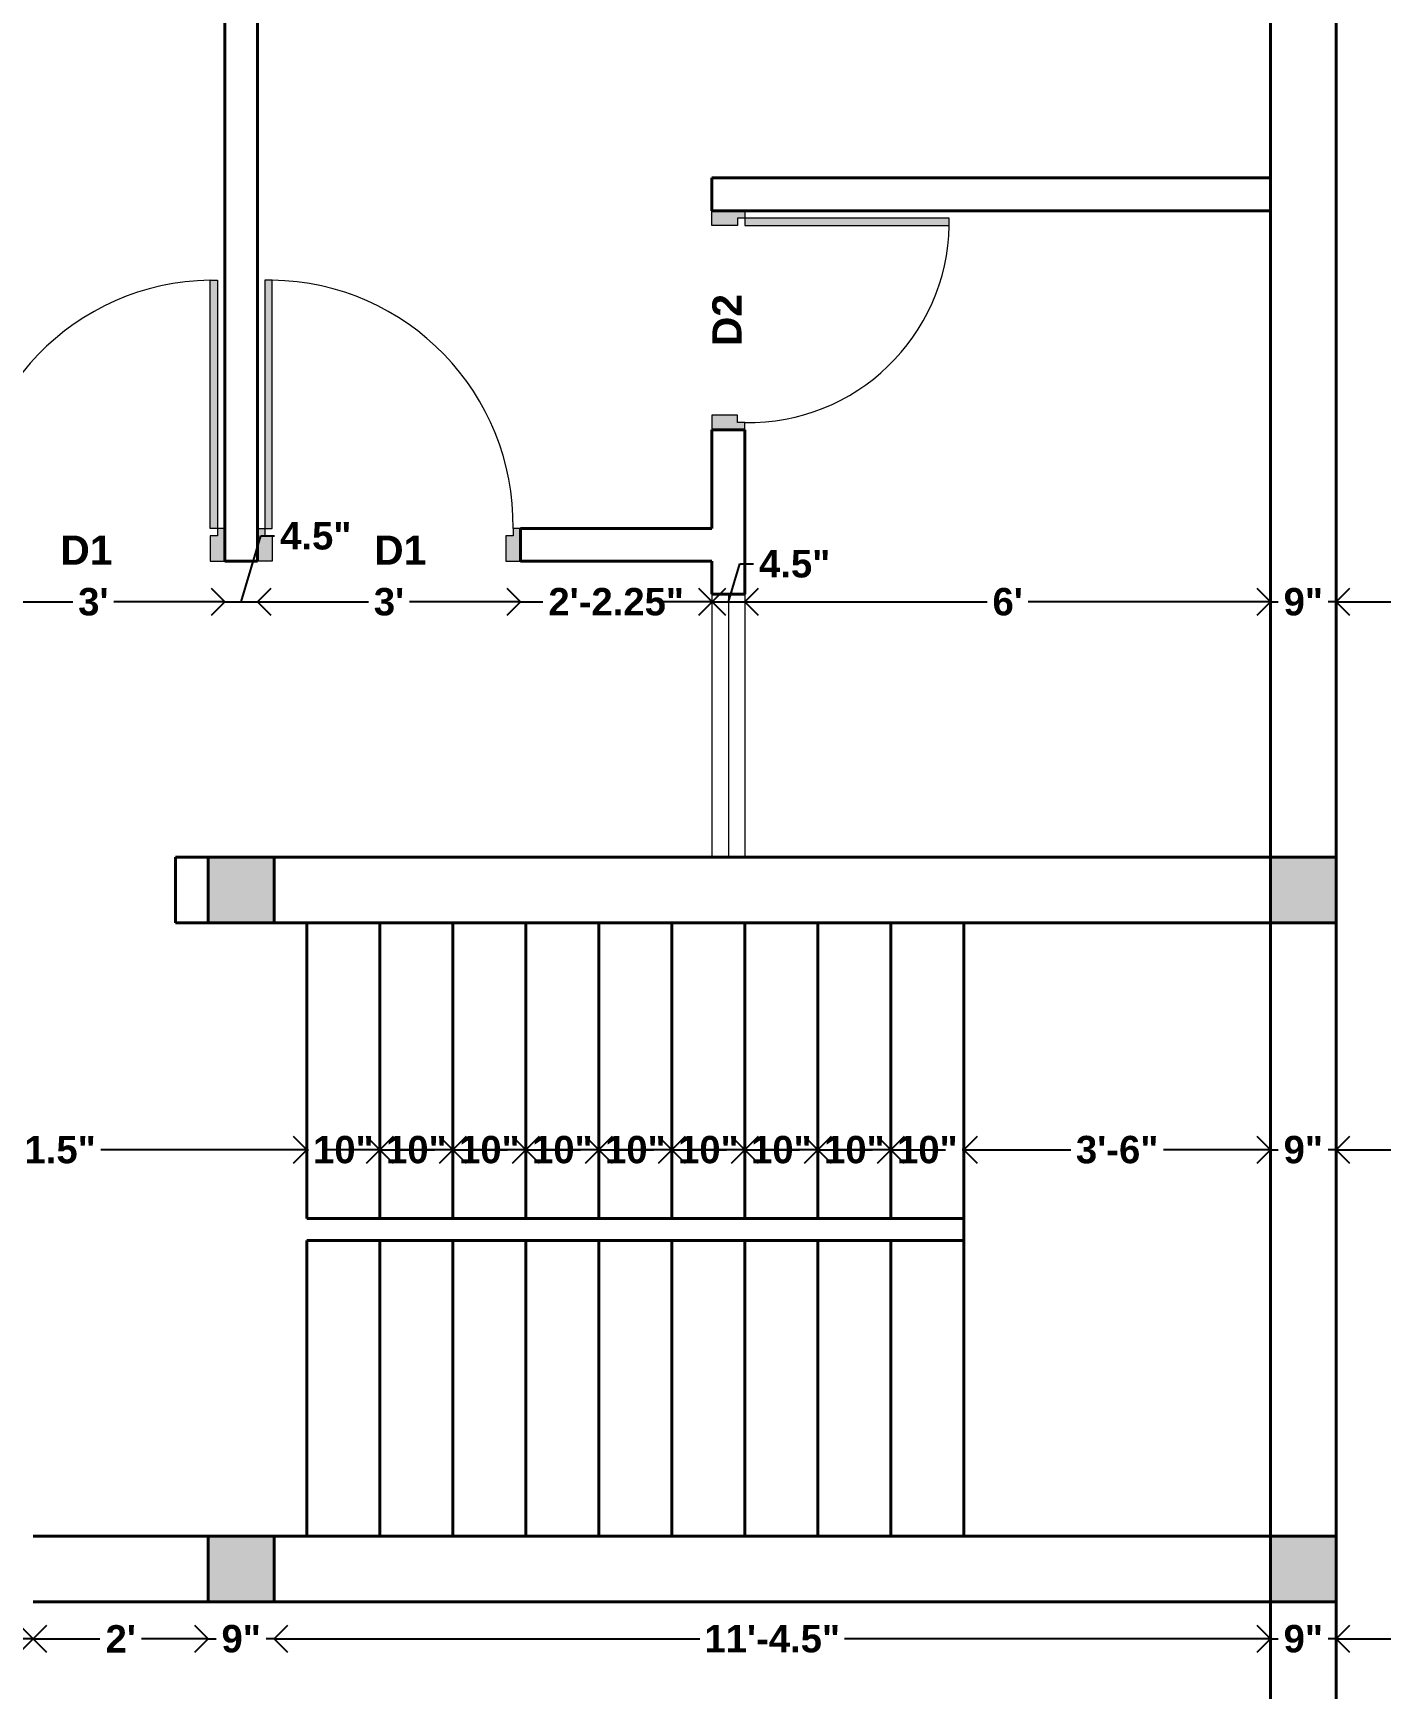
# Model space of a CAD drawing. Header units: inches. Extents: x 1457 to 6508, y 1058 to 4458.
# Drawn here: x 2054.4 to 2240.4, y 2809.4 to 3036.1 of the extents above; entities that cross this region are included whole.
import ezdxf

# ---------------------------------------------------------------- set-up
doc = ezdxf.new("R2010")
doc.units = ezdxf.units.IN
for name, color, linetype, lineweight in [('1.COLUMN', 1, 'Continuous', 40), ('DOOR', 3, 'Continuous', 18), ('WALL', 2, 'Continuous', 40), ('WALL DIMENSION', 6, 'Continuous', 13), ('WINDOW', 4, 'Continuous', 18)]:
    doc.layers.add(name, color=color, linetype=linetype, lineweight=lineweight)
doc.styles.get("Standard").update_dxf_attribs({"font": 'arialbd.ttf'})
doc.dimstyles.new('WALL DIMENSION', dxfattribs={"dimscale": 1.5, "dimtxt": 2.5, "dimasz": 2.5, "dimexe": 1.25, "dimexo": 0.625, "dimtad": 0, "dimlunit": 3, "dimtxsty": 'Standard', "dimblk": 'OPEN90', "dimcen": 2.5, "dimse1": 1, "dimse2": 1, "dimclrd": 1, "dimclrt": 3, "dimadec": 0, "dimazin": 0, "dimtfac": 1, "dimtmove": 0, "dimatfit": 3, "dimfxl": 0, "dimarcsym": 0})

# ---------------------------------------------------------------- blocks, each defined once
blk = doc.blocks.new('_Open90')
at = {"color": 0, "linetype": 'ByBlock', "lineweight": -2}
for p, q in [((0, 0), (-1, 0)), ((-0.5, 0.5), (0, 0)), ((0, 0), (-0.5, -0.5))]:
    blk.add_line(p, q, dxfattribs=at)
blk = doc.blocks.new('*D13')
at = {"layer": 'Defpoints', "color": 0}
for p in [(2044.61, 2957.23), (2080.61, 2958.21), (2080.61, 2958.21)]:
    blk.add_point(p, dxfattribs=at)
at = {"layer": 'WALL DIMENSION', "color": 1, "lineweight": -2}
for p, q in [((2048.36, 2958.21), (2059.8, 2958.21)), ((2076.86, 2958.21), (2065.41, 2958.21))]:
    blk.add_line(p, q, dxfattribs=at)
at = {"layer": 'WALL DIMENSION', "color": 1, "lineweight": -2, "xscale": 3.75, "yscale": 3.75, "zscale": 3.75, "rotation": 180}
blk.add_blockref('_Open90', (2044.61, 2958.21), dxfattribs=at)
at = {"layer": 'WALL DIMENSION', "color": 1, "lineweight": -2, "xscale": 3.75, "yscale": 3.75, "zscale": 3.75}
blk.add_blockref('_Open90', (2080.61, 2958.21), dxfattribs=at)
at = {"layer": 'WALL DIMENSION', "color": 3, "insert": (2062.61, 2958.21), "char_height": 3.75, "attachment_point": 5}
blk.add_mtext("3'", dxfattribs=at)
blk = doc.blocks.new('*D14')
at = {"layer": 'Defpoints', "color": 0}
for p in [(2080.61, 2958.21), (2085.11, 2958.21), (2085.11, 2958.21)]:
    blk.add_point(p, dxfattribs=at)
at = {"layer": 'WALL DIMENSION', "color": 1, "lineweight": -2}
for p, q in [((2082.86, 2958.21), (2085.56, 2967.23)), ((2085.56, 2967.23), (2087.44, 2967.23)), ((2076.86, 2958.21), (2073.11, 2958.21)), ((2080.61, 2958.21), (2085.11, 2958.21)), ((2080.61, 2958.21), (2085.11, 2958.21)), ((2088.86, 2958.21), (2092.61, 2958.21))]:
    blk.add_line(p, q, dxfattribs=at)
at = {"layer": 'WALL DIMENSION', "color": 1, "lineweight": -2, "xscale": 3.75, "yscale": 3.75, "zscale": 3.75}
blk.add_blockref('_Open90', (2080.61, 2958.21), dxfattribs=at)
at = {"layer": 'WALL DIMENSION', "color": 1, "lineweight": -2, "xscale": 3.75, "yscale": 3.75, "zscale": 3.75, "rotation": 180}
blk.add_blockref('_Open90', (2085.11, 2958.21), dxfattribs=at)
at = {"layer": 'WALL DIMENSION', "color": 3, "insert": (2093.08, 2967.23), "char_height": 3.75, "attachment_point": 5}
blk.add_mtext('4.5"', dxfattribs=at)
blk = doc.blocks.new('*D15')
at = {"layer": 'Defpoints', "color": 0}
for p in [(2085.11, 2958.21), (2121.11, 2958.21), (2121.11, 2957.23)]:
    blk.add_point(p, dxfattribs=at)
at = {"layer": 'WALL DIMENSION', "color": 1, "lineweight": -2}
for p, q in [((2088.86, 2958.21), (2100.3, 2958.21)), ((2117.36, 2958.21), (2105.91, 2958.21))]:
    blk.add_line(p, q, dxfattribs=at)
at = {"layer": 'WALL DIMENSION', "color": 1, "lineweight": -2, "xscale": 3.75, "yscale": 3.75, "zscale": 3.75, "rotation": 180}
blk.add_blockref('_Open90', (2085.11, 2958.21), dxfattribs=at)
at = {"layer": 'WALL DIMENSION', "color": 1, "lineweight": -2, "xscale": 3.75, "yscale": 3.75, "zscale": 3.75}
blk.add_blockref('_Open90', (2121.11, 2958.21), dxfattribs=at)
at = {"layer": 'WALL DIMENSION', "color": 3, "insert": (2103.11, 2958.21), "char_height": 3.75, "attachment_point": 5}
blk.add_mtext("3'", dxfattribs=at)
blk = doc.blocks.new('*D16')
at = {"layer": 'Defpoints', "color": 0}
for p in [(2121.11, 2957.23), (2147.36, 2958.21), (2147.36, 2957.23)]:
    blk.add_point(p, dxfattribs=at)
at = {"layer": 'WALL DIMENSION', "color": 1, "lineweight": -2}
for p, q in [((2117.36, 2958.21), (2113.61, 2958.21)), ((2121.11, 2958.21), (2124.2, 2958.21)), ((2147.36, 2958.21), (2144.27, 2958.21)), ((2151.11, 2958.21), (2154.86, 2958.21))]:
    blk.add_line(p, q, dxfattribs=at)
at = {"layer": 'WALL DIMENSION', "color": 1, "lineweight": -2, "xscale": 3.75, "yscale": 3.75, "zscale": 3.75}
blk.add_blockref('_Open90', (2121.11, 2958.21), dxfattribs=at)
at = {"layer": 'WALL DIMENSION', "color": 1, "lineweight": -2, "xscale": 3.75, "yscale": 3.75, "zscale": 3.75, "rotation": 180}
blk.add_blockref('_Open90', (2147.36, 2958.21), dxfattribs=at)
at = {"layer": 'WALL DIMENSION', "color": 3, "insert": (2134.23, 2958.21), "char_height": 3.75, "attachment_point": 5}
blk.add_mtext('2\'-2.25"', dxfattribs=at)
blk = doc.blocks.new('*D17')
at = {"layer": 'Defpoints', "color": 0}
for p in [(2147.36, 2957.23), (2151.86, 2958.21), (2151.86, 2958.21)]:
    blk.add_point(p, dxfattribs=at)
at = {"layer": 'WALL DIMENSION', "color": 1, "lineweight": -2}
for p, q in [((2149.61, 2958.21), (2151.17, 2963.4)), ((2151.17, 2963.4), (2153.04, 2963.4)), ((2143.61, 2958.21), (2139.86, 2958.21)), ((2147.36, 2958.21), (2151.86, 2958.21)), ((2147.36, 2958.21), (2151.86, 2958.21)), ((2155.61, 2958.21), (2159.36, 2958.21))]:
    blk.add_line(p, q, dxfattribs=at)
at = {"layer": 'WALL DIMENSION', "color": 1, "lineweight": -2, "xscale": 3.75, "yscale": 3.75, "zscale": 3.75}
blk.add_blockref('_Open90', (2147.36, 2958.21), dxfattribs=at)
at = {"layer": 'WALL DIMENSION', "color": 1, "lineweight": -2, "xscale": 3.75, "yscale": 3.75, "zscale": 3.75, "rotation": 180}
blk.add_blockref('_Open90', (2151.86, 2958.21), dxfattribs=at)
at = {"layer": 'WALL DIMENSION', "color": 3, "insert": (2158.68, 2963.4), "char_height": 3.75, "attachment_point": 5}
blk.add_mtext('4.5"', dxfattribs=at)
blk = doc.blocks.new('*D18')
at = {"layer": 'Defpoints', "color": 0}
for p in [(2151.86, 2958.21), (2223.86, 2958.21), (2223.86, 2958.21)]:
    blk.add_point(p, dxfattribs=at)
at = {"layer": 'WALL DIMENSION', "color": 1, "lineweight": -2}
for p, q in [((2155.61, 2958.21), (2185.06, 2958.21)), ((2220.11, 2958.21), (2190.65, 2958.21))]:
    blk.add_line(p, q, dxfattribs=at)
at = {"layer": 'WALL DIMENSION', "color": 1, "lineweight": -2, "xscale": 3.75, "yscale": 3.75, "zscale": 3.75, "rotation": 180}
blk.add_blockref('_Open90', (2151.86, 2958.21), dxfattribs=at)
at = {"layer": 'WALL DIMENSION', "color": 1, "lineweight": -2, "xscale": 3.75, "yscale": 3.75, "zscale": 3.75}
blk.add_blockref('_Open90', (2223.86, 2958.21), dxfattribs=at)
at = {"layer": 'WALL DIMENSION', "color": 3, "insert": (2187.86, 2958.21), "char_height": 3.75, "attachment_point": 5}
blk.add_mtext("6'", dxfattribs=at)
blk = doc.blocks.new('*D19')
at = {"layer": 'Defpoints', "color": 0}
for p in [(2223.86, 2958.21), (2232.86, 2958.21), (2232.86, 2958.21)]:
    blk.add_point(p, dxfattribs=at)
at = {"layer": 'WALL DIMENSION', "color": 1, "lineweight": -2}
for p, q in [((2220.11, 2958.21), (2216.36, 2958.21)), ((2223.86, 2958.21), (2224.93, 2958.21)), ((2232.86, 2958.21), (2231.78, 2958.21)), ((2236.61, 2958.21), (2240.36, 2958.21))]:
    blk.add_line(p, q, dxfattribs=at)
at = {"layer": 'WALL DIMENSION', "color": 1, "lineweight": -2, "xscale": 3.75, "yscale": 3.75, "zscale": 3.75}
blk.add_blockref('_Open90', (2223.86, 2958.21), dxfattribs=at)
at = {"layer": 'WALL DIMENSION', "color": 1, "lineweight": -2, "xscale": 3.75, "yscale": 3.75, "zscale": 3.75, "rotation": 180}
blk.add_blockref('_Open90', (2232.86, 2958.21), dxfattribs=at)
at = {"layer": 'WALL DIMENSION', "color": 3, "insert": (2228.36, 2958.21), "char_height": 3.75, "attachment_point": 5}
blk.add_mtext('9"', dxfattribs=at)
blk = doc.blocks.new('*D108')
at = {"layer": 'Defpoints', "color": 0}
for p in [(2018.36, 2882.76), (2091.86, 2883.18), (2091.86, 2883.18)]:
    blk.add_point(p, dxfattribs=at)
at = {"layer": 'WALL DIMENSION', "color": 1, "lineweight": -2}
for p, q in [((2022.11, 2883.18), (2046.58, 2883.18)), ((2088.11, 2883.18), (2063.64, 2883.18))]:
    blk.add_line(p, q, dxfattribs=at)
at = {"layer": 'WALL DIMENSION', "color": 1, "lineweight": -2, "xscale": 3.75, "yscale": 3.75, "zscale": 3.75, "rotation": 180}
blk.add_blockref('_Open90', (2018.36, 2883.18), dxfattribs=at)
at = {"layer": 'WALL DIMENSION', "color": 1, "lineweight": -2, "xscale": 3.75, "yscale": 3.75, "zscale": 3.75}
blk.add_blockref('_Open90', (2091.86, 2883.18), dxfattribs=at)
at = {"layer": 'WALL DIMENSION', "color": 3, "insert": (2055.11, 2883.18), "char_height": 3.75, "attachment_point": 5}
blk.add_mtext('6\'-1.5"', dxfattribs=at)
blk = doc.blocks.new('*D109')
at = {"layer": 'Defpoints', "color": 0}
for p in [(2091.86, 2883.18), (2101.86, 2883.18), (2101.86, 2883.18)]:
    blk.add_point(p, dxfattribs=at)
at = {"layer": 'WALL DIMENSION', "color": 1, "lineweight": -2}
for p, q in [((2088.11, 2883.18), (2084.36, 2883.18)), ((2091.86, 2883.18), (2092.1, 2883.18)), ((2101.86, 2883.18), (2101.61, 2883.18)), ((2105.61, 2883.18), (2109.36, 2883.18))]:
    blk.add_line(p, q, dxfattribs=at)
at = {"layer": 'WALL DIMENSION', "color": 1, "lineweight": -2, "xscale": 3.75, "yscale": 3.75, "zscale": 3.75}
blk.add_blockref('_Open90', (2091.86, 2883.18), dxfattribs=at)
at = {"layer": 'WALL DIMENSION', "color": 1, "lineweight": -2, "xscale": 3.75, "yscale": 3.75, "zscale": 3.75, "rotation": 180}
blk.add_blockref('_Open90', (2101.86, 2883.18), dxfattribs=at)
at = {"layer": 'WALL DIMENSION', "color": 3, "insert": (2096.86, 2883.18), "char_height": 3.75, "attachment_point": 5}
blk.add_mtext('10"', dxfattribs=at)
blk = doc.blocks.new('*D110')
at = {"layer": 'Defpoints', "color": 0}
for p in [(2101.86, 2883.18), (2111.86, 2883.18), (2111.86, 2883.18)]:
    blk.add_point(p, dxfattribs=at)
at = {"layer": 'WALL DIMENSION', "color": 1, "lineweight": -2}
for p, q in [((2098.11, 2883.18), (2094.36, 2883.18)), ((2101.86, 2883.18), (2102.1, 2883.18)), ((2111.86, 2883.18), (2111.61, 2883.18)), ((2115.61, 2883.18), (2119.36, 2883.18))]:
    blk.add_line(p, q, dxfattribs=at)
at = {"layer": 'WALL DIMENSION', "color": 1, "lineweight": -2, "xscale": 3.75, "yscale": 3.75, "zscale": 3.75}
blk.add_blockref('_Open90', (2101.86, 2883.18), dxfattribs=at)
at = {"layer": 'WALL DIMENSION', "color": 1, "lineweight": -2, "xscale": 3.75, "yscale": 3.75, "zscale": 3.75, "rotation": 180}
blk.add_blockref('_Open90', (2111.86, 2883.18), dxfattribs=at)
at = {"layer": 'WALL DIMENSION', "color": 3, "insert": (2106.86, 2883.18), "char_height": 3.75, "attachment_point": 5}
blk.add_mtext('10"', dxfattribs=at)
blk = doc.blocks.new('*D111')
at = {"layer": 'Defpoints', "color": 0}
for p in [(2111.86, 2883.18), (2121.86, 2883.18), (2121.86, 2883.18)]:
    blk.add_point(p, dxfattribs=at)
at = {"layer": 'WALL DIMENSION', "color": 1, "lineweight": -2}
for p, q in [((2108.11, 2883.18), (2104.36, 2883.18)), ((2111.86, 2883.18), (2112.1, 2883.18)), ((2121.86, 2883.18), (2121.61, 2883.18)), ((2125.61, 2883.18), (2129.36, 2883.18))]:
    blk.add_line(p, q, dxfattribs=at)
at = {"layer": 'WALL DIMENSION', "color": 1, "lineweight": -2, "xscale": 3.75, "yscale": 3.75, "zscale": 3.75}
blk.add_blockref('_Open90', (2111.86, 2883.18), dxfattribs=at)
at = {"layer": 'WALL DIMENSION', "color": 1, "lineweight": -2, "xscale": 3.75, "yscale": 3.75, "zscale": 3.75, "rotation": 180}
blk.add_blockref('_Open90', (2121.86, 2883.18), dxfattribs=at)
at = {"layer": 'WALL DIMENSION', "color": 3, "insert": (2116.86, 2883.18), "char_height": 3.75, "attachment_point": 5}
blk.add_mtext('10"', dxfattribs=at)
blk = doc.blocks.new('*D112')
at = {"layer": 'Defpoints', "color": 0}
for p in [(2121.86, 2883.18), (2131.86, 2883.18), (2131.86, 2883.18)]:
    blk.add_point(p, dxfattribs=at)
at = {"layer": 'WALL DIMENSION', "color": 1, "lineweight": -2}
for p, q in [((2118.11, 2883.18), (2114.36, 2883.18)), ((2121.86, 2883.18), (2122.1, 2883.18)), ((2131.86, 2883.18), (2131.61, 2883.18)), ((2135.61, 2883.18), (2139.36, 2883.18))]:
    blk.add_line(p, q, dxfattribs=at)
at = {"layer": 'WALL DIMENSION', "color": 1, "lineweight": -2, "xscale": 3.75, "yscale": 3.75, "zscale": 3.75}
blk.add_blockref('_Open90', (2121.86, 2883.18), dxfattribs=at)
at = {"layer": 'WALL DIMENSION', "color": 1, "lineweight": -2, "xscale": 3.75, "yscale": 3.75, "zscale": 3.75, "rotation": 180}
blk.add_blockref('_Open90', (2131.86, 2883.18), dxfattribs=at)
at = {"layer": 'WALL DIMENSION', "color": 3, "insert": (2126.86, 2883.18), "char_height": 3.75, "attachment_point": 5}
blk.add_mtext('10"', dxfattribs=at)
blk = doc.blocks.new('*D113')
at = {"layer": 'Defpoints', "color": 0}
for p in [(2131.86, 2883.18), (2141.86, 2883.18), (2141.86, 2883.18)]:
    blk.add_point(p, dxfattribs=at)
at = {"layer": 'WALL DIMENSION', "color": 1, "lineweight": -2}
for p, q in [((2128.11, 2883.18), (2124.36, 2883.18)), ((2131.86, 2883.18), (2132.1, 2883.18)), ((2141.86, 2883.18), (2141.61, 2883.18)), ((2145.61, 2883.18), (2149.36, 2883.18))]:
    blk.add_line(p, q, dxfattribs=at)
at = {"layer": 'WALL DIMENSION', "color": 1, "lineweight": -2, "xscale": 3.75, "yscale": 3.75, "zscale": 3.75}
blk.add_blockref('_Open90', (2131.86, 2883.18), dxfattribs=at)
at = {"layer": 'WALL DIMENSION', "color": 1, "lineweight": -2, "xscale": 3.75, "yscale": 3.75, "zscale": 3.75, "rotation": 180}
blk.add_blockref('_Open90', (2141.86, 2883.18), dxfattribs=at)
at = {"layer": 'WALL DIMENSION', "color": 3, "insert": (2136.86, 2883.18), "char_height": 3.75, "attachment_point": 5}
blk.add_mtext('10"', dxfattribs=at)
blk = doc.blocks.new('*D114')
at = {"layer": 'Defpoints', "color": 0}
for p in [(2141.86, 2883.18), (2151.86, 2883.18), (2151.86, 2883.18)]:
    blk.add_point(p, dxfattribs=at)
at = {"layer": 'WALL DIMENSION', "color": 1, "lineweight": -2}
for p, q in [((2138.11, 2883.18), (2134.36, 2883.18)), ((2141.86, 2883.18), (2142.1, 2883.18)), ((2151.86, 2883.18), (2151.61, 2883.18)), ((2155.61, 2883.18), (2159.36, 2883.18))]:
    blk.add_line(p, q, dxfattribs=at)
at = {"layer": 'WALL DIMENSION', "color": 1, "lineweight": -2, "xscale": 3.75, "yscale": 3.75, "zscale": 3.75}
blk.add_blockref('_Open90', (2141.86, 2883.18), dxfattribs=at)
at = {"layer": 'WALL DIMENSION', "color": 1, "lineweight": -2, "xscale": 3.75, "yscale": 3.75, "zscale": 3.75, "rotation": 180}
blk.add_blockref('_Open90', (2151.86, 2883.18), dxfattribs=at)
at = {"layer": 'WALL DIMENSION', "color": 3, "insert": (2146.86, 2883.18), "char_height": 3.75, "attachment_point": 5}
blk.add_mtext('10"', dxfattribs=at)
blk = doc.blocks.new('*D70')
at = {"layer": 'Defpoints', "color": 0}
for p in [(2161.86, 2884.54), (2151.86, 2883.18), (2161.86, 2883.18)]:
    blk.add_point(p, dxfattribs=at)
at = {"layer": 'WALL DIMENSION', "color": 1, "lineweight": -2}
for p, q in [((2148.11, 2883.18), (2144.36, 2883.18)), ((2151.86, 2883.18), (2152.1, 2883.18)), ((2161.86, 2883.18), (2161.61, 2883.18)), ((2165.61, 2883.18), (2169.36, 2883.18))]:
    blk.add_line(p, q, dxfattribs=at)
at = {"layer": 'WALL DIMENSION', "color": 1, "lineweight": -2, "xscale": 3.75, "yscale": 3.75, "zscale": 3.75}
blk.add_blockref('_Open90', (2151.86, 2883.18), dxfattribs=at)
at = {"layer": 'WALL DIMENSION', "color": 1, "lineweight": -2, "xscale": 3.75, "yscale": 3.75, "zscale": 3.75, "rotation": 180}
blk.add_blockref('_Open90', (2161.86, 2883.18), dxfattribs=at)
at = {"layer": 'WALL DIMENSION', "color": 3, "insert": (2156.86, 2883.18), "char_height": 3.75, "attachment_point": 5}
blk.add_mtext('10"', dxfattribs=at)
blk = doc.blocks.new('*D71')
at = {"layer": 'Defpoints', "color": 0}
for p in [(2161.86, 2884.54), (2171.86, 2883.18), (2171.86, 2883.18)]:
    blk.add_point(p, dxfattribs=at)
at = {"layer": 'WALL DIMENSION', "color": 1, "lineweight": -2}
for p, q in [((2158.11, 2883.18), (2154.36, 2883.18)), ((2161.86, 2883.18), (2162.1, 2883.18)), ((2171.86, 2883.18), (2171.61, 2883.18)), ((2175.61, 2883.18), (2179.36, 2883.18))]:
    blk.add_line(p, q, dxfattribs=at)
at = {"layer": 'WALL DIMENSION', "color": 1, "lineweight": -2, "xscale": 3.75, "yscale": 3.75, "zscale": 3.75}
blk.add_blockref('_Open90', (2161.86, 2883.18), dxfattribs=at)
at = {"layer": 'WALL DIMENSION', "color": 1, "lineweight": -2, "xscale": 3.75, "yscale": 3.75, "zscale": 3.75, "rotation": 180}
blk.add_blockref('_Open90', (2171.86, 2883.18), dxfattribs=at)
at = {"layer": 'WALL DIMENSION', "color": 3, "insert": (2166.86, 2883.18), "char_height": 3.75, "attachment_point": 5}
blk.add_mtext('10"', dxfattribs=at)
blk = doc.blocks.new('*D72')
at = {"layer": 'Defpoints', "color": 0}
for p in [(2171.86, 2883.18), (2181.86, 2883.18), (2181.86, 2883.18)]:
    blk.add_point(p, dxfattribs=at)
at = {"layer": 'WALL DIMENSION', "color": 1, "lineweight": -2}
for p, q in [((2168.11, 2883.18), (2164.36, 2883.18)), ((2171.86, 2883.18), (2172.1, 2883.18)), ((2181.86, 2883.18), (2181.61, 2883.18)), ((2185.61, 2883.18), (2189.36, 2883.18))]:
    blk.add_line(p, q, dxfattribs=at)
at = {"layer": 'WALL DIMENSION', "color": 1, "lineweight": -2, "xscale": 3.75, "yscale": 3.75, "zscale": 3.75}
blk.add_blockref('_Open90', (2171.86, 2883.18), dxfattribs=at)
at = {"layer": 'WALL DIMENSION', "color": 1, "lineweight": -2, "xscale": 3.75, "yscale": 3.75, "zscale": 3.75, "rotation": 180}
blk.add_blockref('_Open90', (2181.86, 2883.18), dxfattribs=at)
at = {"layer": 'WALL DIMENSION', "color": 3, "insert": (2176.86, 2883.18), "char_height": 3.75, "attachment_point": 5}
blk.add_mtext('10"', dxfattribs=at)
blk = doc.blocks.new('*D73')
at = {"layer": 'Defpoints', "color": 0}
for p in [(2181.86, 2883.18), (2223.86, 2883.18), (2223.86, 2883.18)]:
    blk.add_point(p, dxfattribs=at)
at = {"layer": 'WALL DIMENSION', "color": 1, "lineweight": -2}
for p, q in [((2185.61, 2883.18), (2196.5, 2883.18)), ((2220.11, 2883.18), (2209.22, 2883.18))]:
    blk.add_line(p, q, dxfattribs=at)
at = {"layer": 'WALL DIMENSION', "color": 1, "lineweight": -2, "xscale": 3.75, "yscale": 3.75, "zscale": 3.75, "rotation": 180}
blk.add_blockref('_Open90', (2181.86, 2883.18), dxfattribs=at)
at = {"layer": 'WALL DIMENSION', "color": 1, "lineweight": -2, "xscale": 3.75, "yscale": 3.75, "zscale": 3.75}
blk.add_blockref('_Open90', (2223.86, 2883.18), dxfattribs=at)
at = {"layer": 'WALL DIMENSION', "color": 3, "insert": (2202.86, 2883.18), "char_height": 3.75, "attachment_point": 5}
blk.add_mtext('3\'-6"', dxfattribs=at)
blk = doc.blocks.new('*D74')
at = {"layer": 'Defpoints', "color": 0}
for p in [(2223.86, 2883.18), (2232.86, 2883.18), (2232.86, 2883.18)]:
    blk.add_point(p, dxfattribs=at)
at = {"layer": 'WALL DIMENSION', "color": 1, "lineweight": -2}
for p, q in [((2220.11, 2883.18), (2216.36, 2883.18)), ((2223.86, 2883.18), (2224.93, 2883.18)), ((2232.86, 2883.18), (2231.78, 2883.18)), ((2236.61, 2883.18), (2240.36, 2883.18))]:
    blk.add_line(p, q, dxfattribs=at)
at = {"layer": 'WALL DIMENSION', "color": 1, "lineweight": -2, "xscale": 3.75, "yscale": 3.75, "zscale": 3.75}
blk.add_blockref('_Open90', (2223.86, 2883.18), dxfattribs=at)
at = {"layer": 'WALL DIMENSION', "color": 1, "lineweight": -2, "xscale": 3.75, "yscale": 3.75, "zscale": 3.75, "rotation": 180}
blk.add_blockref('_Open90', (2232.86, 2883.18), dxfattribs=at)
at = {"layer": 'WALL DIMENSION', "color": 3, "insert": (2228.36, 2883.18), "char_height": 3.75, "attachment_point": 5}
blk.add_mtext('9"', dxfattribs=at)
blk = doc.blocks.new('*D56')
at = {"layer": 'Defpoints', "color": 0}
for p in [(2018.36, 2821.26), (2054.36, 2821.26), (2054.36, 2816.21)]:
    blk.add_point(p, dxfattribs=at)
at = {"layer": 'WALL DIMENSION', "color": 1, "lineweight": -2}
for p, q in [((2022.11, 2816.21), (2033.55, 2816.21)), ((2050.61, 2816.21), (2039.16, 2816.21))]:
    blk.add_line(p, q, dxfattribs=at)
at = {"layer": 'WALL DIMENSION', "color": 1, "lineweight": -2, "xscale": 3.75, "yscale": 3.75, "zscale": 3.75, "rotation": 180}
blk.add_blockref('_Open90', (2018.36, 2816.21), dxfattribs=at)
at = {"layer": 'WALL DIMENSION', "color": 1, "lineweight": -2, "xscale": 3.75, "yscale": 3.75, "zscale": 3.75}
blk.add_blockref('_Open90', (2054.36, 2816.21), dxfattribs=at)
at = {"layer": 'WALL DIMENSION', "color": 3, "insert": (2036.36, 2816.21), "char_height": 3.75, "attachment_point": 5}
blk.add_mtext("3'", dxfattribs=at)
blk = doc.blocks.new('*D57')
at = {"layer": 'Defpoints', "color": 0}
for p in [(2054.36, 2821.26), (2078.36, 2821.26), (2078.36, 2816.21)]:
    blk.add_point(p, dxfattribs=at)
at = {"layer": 'WALL DIMENSION', "color": 1, "lineweight": -2}
for p, q in [((2058.11, 2816.21), (2063.52, 2816.21)), ((2074.61, 2816.21), (2069.19, 2816.21))]:
    blk.add_line(p, q, dxfattribs=at)
at = {"layer": 'WALL DIMENSION', "color": 1, "lineweight": -2, "xscale": 3.75, "yscale": 3.75, "zscale": 3.75, "rotation": 180}
blk.add_blockref('_Open90', (2054.36, 2816.21), dxfattribs=at)
at = {"layer": 'WALL DIMENSION', "color": 1, "lineweight": -2, "xscale": 3.75, "yscale": 3.75, "zscale": 3.75}
blk.add_blockref('_Open90', (2078.36, 2816.21), dxfattribs=at)
at = {"layer": 'WALL DIMENSION', "color": 3, "insert": (2066.36, 2816.21), "char_height": 3.75, "attachment_point": 5}
blk.add_mtext("2'", dxfattribs=at)
blk = doc.blocks.new('*D58')
at = {"layer": 'Defpoints', "color": 0}
for p in [(2078.36, 2821.26), (2087.36, 2821.26), (2087.36, 2816.21)]:
    blk.add_point(p, dxfattribs=at)
at = {"layer": 'WALL DIMENSION', "color": 1, "lineweight": -2}
for p, q in [((2074.61, 2816.21), (2070.86, 2816.21)), ((2078.36, 2816.21), (2079.43, 2816.21)), ((2087.36, 2816.21), (2086.28, 2816.21)), ((2091.11, 2816.21), (2094.86, 2816.21))]:
    blk.add_line(p, q, dxfattribs=at)
at = {"layer": 'WALL DIMENSION', "color": 1, "lineweight": -2, "xscale": 3.75, "yscale": 3.75, "zscale": 3.75}
blk.add_blockref('_Open90', (2078.36, 2816.21), dxfattribs=at)
at = {"layer": 'WALL DIMENSION', "color": 1, "lineweight": -2, "xscale": 3.75, "yscale": 3.75, "zscale": 3.75, "rotation": 180}
blk.add_blockref('_Open90', (2087.36, 2816.21), dxfattribs=at)
at = {"layer": 'WALL DIMENSION', "color": 3, "insert": (2082.86, 2816.21), "char_height": 3.75, "attachment_point": 5}
blk.add_mtext('9"', dxfattribs=at)
blk = doc.blocks.new('*D38')
at = {"layer": 'Defpoints', "color": 0}
for p in [(2087.36, 2821.26), (2223.86, 2821.26), (2223.86, 2816.21)]:
    blk.add_point(p, dxfattribs=at)
at = {"layer": 'WALL DIMENSION', "color": 1, "lineweight": -2}
for p, q in [((2091.11, 2816.21), (2145.71, 2816.21)), ((2220.11, 2816.21), (2165.5, 2816.21))]:
    blk.add_line(p, q, dxfattribs=at)
at = {"layer": 'WALL DIMENSION', "color": 1, "lineweight": -2, "xscale": 3.75, "yscale": 3.75, "zscale": 3.75, "rotation": 180}
blk.add_blockref('_Open90', (2087.36, 2816.21), dxfattribs=at)
at = {"layer": 'WALL DIMENSION', "color": 1, "lineweight": -2, "xscale": 3.75, "yscale": 3.75, "zscale": 3.75}
blk.add_blockref('_Open90', (2223.86, 2816.21), dxfattribs=at)
at = {"layer": 'WALL DIMENSION', "color": 3, "insert": (2155.61, 2816.21), "char_height": 3.75, "attachment_point": 5}
blk.add_mtext('11\'-4.5"', dxfattribs=at)
blk = doc.blocks.new('*D39')
at = {"layer": 'Defpoints', "color": 0}
for p in [(2223.86, 2821.26), (2232.86, 2821.26), (2232.86, 2816.21)]:
    blk.add_point(p, dxfattribs=at)
at = {"layer": 'WALL DIMENSION', "color": 1, "lineweight": -2}
for p, q in [((2220.11, 2816.21), (2216.36, 2816.21)), ((2223.86, 2816.21), (2224.93, 2816.21)), ((2232.86, 2816.21), (2231.78, 2816.21)), ((2236.61, 2816.21), (2240.36, 2816.21))]:
    blk.add_line(p, q, dxfattribs=at)
at = {"layer": 'WALL DIMENSION', "color": 1, "lineweight": -2, "xscale": 3.75, "yscale": 3.75, "zscale": 3.75}
blk.add_blockref('_Open90', (2223.86, 2816.21), dxfattribs=at)
at = {"layer": 'WALL DIMENSION', "color": 1, "lineweight": -2, "xscale": 3.75, "yscale": 3.75, "zscale": 3.75, "rotation": 180}
blk.add_blockref('_Open90', (2232.86, 2816.21), dxfattribs=at)
at = {"layer": 'WALL DIMENSION', "color": 3, "insert": (2228.36, 2816.21), "char_height": 3.75, "attachment_point": 5}
blk.add_mtext('9"', dxfattribs=at)

msp = doc.modelspace()

# ---------------------------------------------------------------- hatches: boundary and pattern name
at = {"layer": '1.COLUMN'}
h = msp.add_hatch(color=256, dxfattribs=at)
h.dxf.hatch_style = 1
h.paths.add_polyline_path([(2087.3566, 2923.2629), (2078.3566, 2923.2629), (2078.3566, 2914.2629), (2087.3566, 2914.2629)])
h = msp.add_hatch(color=256, dxfattribs=at)
h.dxf.hatch_style = 1
h.paths.add_polyline_path([(2232.8566, 2923.2629), (2223.8566, 2923.2629), (2223.8566, 2914.2629), (2232.8566, 2914.2629)])
h = msp.add_hatch(color=256, dxfattribs=at)
h.dxf.hatch_style = 1
h.paths.add_polyline_path([(2087.3566, 2830.2629), (2078.3566, 2830.2629), (2078.3566, 2821.2629), (2087.3566, 2821.2629)])
h = msp.add_hatch(color=256, dxfattribs=at)
h.dxf.hatch_style = 1
h.paths.add_polyline_path([(2232.8566, 2830.2629), (2223.8566, 2830.2629), (2223.8566, 2821.2629), (2232.8566, 2821.2629)])
at = {"layer": 'DOOR'}
h = msp.add_hatch(color=256, dxfattribs=at)
h.dxf.hatch_style = 1
h.paths.add_polyline_path([(2179.8566, 3009.7629), (2179.8566, 3010.7629), (2151.8566, 3010.7629), (2151.8566, 3009.7629)])
h.paths.add_polyline_path([(2150.8566, 3009.7629), (2150.8566, 3010.7629), (2151.8566, 3010.7629), (2151.8566, 3011.7629), (2147.3566, 3011.7629), (2147.3566, 3009.7629)])
h.paths.add_polyline_path([(2151.8566, 2981.7629), (2151.8566, 2982.7629), (2150.8566, 2982.7629), (2150.8566, 2983.7629), (2147.3566, 2983.7629), (2147.3566, 2981.7629)])
h = msp.add_hatch(color=256, dxfattribs=at)
h.dxf.hatch_style = 1
h.paths.add_polyline_path([(2078.6066, 3002.2629), (2079.6066, 3002.2629), (2079.6066, 2968.2629), (2078.6066, 2968.2629)])
h.paths.add_polyline_path([(2078.6066, 2967.2629), (2079.6066, 2967.2629), (2079.6066, 2968.2629), (2080.6066, 2968.2629), (2080.6066, 2963.7629), (2078.6066, 2963.7629)])
h.paths.add_polyline_path([(2044.6066, 2968.2629), (2045.6066, 2968.2629), (2045.6066, 2967.2629), (2046.6066, 2967.2629), (2046.6066, 2963.7629), (2044.6066, 2963.7629)])
h = msp.add_hatch(color=256, dxfattribs=at)
h.dxf.hatch_style = 1
h.paths.add_polyline_path([(2087.1066, 3002.2629), (2086.1066, 3002.2629), (2086.1066, 2968.2629), (2087.1066, 2968.2629)])
h.paths.add_polyline_path([(2087.1066, 2967.2629), (2086.1066, 2967.2629), (2086.1066, 2968.2629), (2085.1066, 2968.2629), (2085.1066, 2963.7629), (2087.1066, 2963.7629)])
h.paths.add_polyline_path([(2121.1066, 2968.2629), (2120.1066, 2968.2629), (2120.1066, 2967.2629), (2119.1066, 2967.2629), (2119.1066, 2963.7629), (2121.1066, 2963.7629)])

# ---------------------------------------------------------------- linework, layer by layer
at = {"layer": '1.COLUMN'}
for points in [[(2078.3566, 2914.2629), (2087.3566, 2914.2629), (2087.3566, 2923.2629), (2078.3566, 2923.2629)], [(2223.8566, 2914.2629), (2232.8566, 2914.2629), (2232.8566, 2923.2629), (2223.8566, 2923.2629)], [(2078.3566, 2821.2629), (2087.3566, 2821.2629), (2087.3566, 2830.2629), (2078.3566, 2830.2629)], [(2223.8566, 2821.2629), (2232.8566, 2821.2629), (2232.8566, 2830.2629), (2223.8566, 2830.2629)]]:
    msp.add_lwpolyline(points, close=True, dxfattribs=at)
at = {"layer": 'DOOR'}
for p, q in [((2147.3566, 3011.7629), (2151.8566, 3011.7629)), ((2147.3566, 3009.7629), (2147.3566, 3011.7629)), ((2151.8566, 3011.7629), (2151.8566, 3010.7629)), ((2150.8566, 3009.7629), (2147.3566, 3009.7629)), ((2151.8566, 3010.7629), (2150.8566, 3010.7629)), ((2150.8566, 3010.7629), (2150.8566, 3009.7629)), ((2150.8566, 2983.7629), (2147.3566, 2983.7629)), ((2147.3566, 2983.7629), (2147.3566, 2981.7629)), ((2147.3566, 2981.7629), (2151.8566, 2981.7629)), ((2150.8566, 2982.7629), (2150.8566, 2983.7629)), ((2151.8566, 2982.7629), (2150.8566, 2982.7629)), ((2151.8566, 2981.7629), (2151.8566, 2982.7629)), ((2080.6066, 2968.2629), (2079.6066, 2968.2629)), ((2079.6066, 2968.2629), (2079.6066, 2967.2629)), ((2080.6066, 2963.7629), (2080.6066, 2968.2629)), ((2085.1066, 2963.7629), (2085.1066, 2968.2629)), ((2085.1066, 2968.2629), (2086.1066, 2968.2629)), ((2086.1066, 2968.2629), (2086.1066, 2967.2629)), ((2121.1066, 2968.2629), (2120.1066, 2968.2629)), ((2120.1066, 2968.2629), (2120.1066, 2967.2629)), ((2121.1066, 2963.7629), (2121.1066, 2968.2629)), ((2079.6066, 2967.2629), (2078.6066, 2967.2629)), ((2078.6066, 2967.2629), (2078.6066, 2963.7629)), ((2086.1066, 2967.2629), (2087.1066, 2967.2629)), ((2087.1066, 2967.2629), (2087.1066, 2963.7629)), ((2120.1066, 2967.2629), (2119.1066, 2967.2629)), ((2119.1066, 2967.2629), (2119.1066, 2963.7629)), ((2078.6066, 2963.7629), (2080.6066, 2963.7629)), ((2087.1066, 2963.7629), (2085.1066, 2963.7629)), ((2119.1066, 2963.7629), (2121.1066, 2963.7629))]:
    msp.add_line(p, q, dxfattribs=at)
for points in [[(2151.8566, 3010.7629), (2151.8566, 3009.7629), (2179.8566, 3009.7629), (2179.8566, 3010.7629)], [(2079.6066, 2968.2629), (2078.6066, 2968.2629), (2078.6066, 3002.2629), (2079.6066, 3002.2629)], [(2086.1066, 2968.2629), (2087.1066, 2968.2629), (2087.1066, 3002.2629), (2086.1066, 3002.2629)]]:
    msp.add_lwpolyline(points, close=True, dxfattribs=at)
for centre, radius, start, end in [((2152.3566, 3010.2629), 27.5045, 268.958373, 358.958373), ((2079.1066, 2968.7629), 33.5037, 90.855097, 180.855097), ((2086.6066, 2968.7629), 33.5037, 359.144903, 89.144903)]:
    msp.add_arc(centre, radius, start, end, dxfattribs=at)
at = {"layer": 'WALL'}
for p, q in [((2232.8566, 2632.2629), (2232.8566, 3157.2629)), ((2080.6066, 3148.2629), (2080.6066, 2968.2629)), ((2085.1066, 3148.2629), (2085.1066, 2968.2629)), ((2223.8566, 2923.2629), (2223.8566, 3148.2629)), ((2147.3566, 3011.7629), (2147.3566, 3016.2629)), ((2147.3566, 3016.2629), (2223.8566, 3016.2629)), ((2151.8566, 3011.7629), (2147.3566, 3011.7629)), ((2151.8566, 3011.7629), (2223.8566, 3011.7629)), ((2147.3566, 2968.2629), (2147.3566, 2981.7629)), ((2151.8566, 2981.7629), (2147.3566, 2981.7629)), ((2151.8566, 2959.2629), (2151.8566, 2981.7629)), ((2080.6066, 2968.2629), (2080.6066, 2963.7629)), ((2085.1066, 2968.2629), (2085.1066, 2963.7629)), ((2147.3566, 2968.2629), (2121.1066, 2968.2629)), ((2121.1066, 2968.2629), (2121.1066, 2963.7629)), ((2085.1066, 2963.7629), (2080.6066, 2963.7629)), ((2147.3566, 2963.7629), (2121.1066, 2963.7629)), ((2147.3566, 2959.2629), (2147.3566, 2963.7629)), ((2147.3566, 2959.2629), (2151.8566, 2959.2629)), ((2080.6066, 2923.2629), (2073.8566, 2923.2629)), ((2073.8566, 2914.2629), (2073.8566, 2923.2629)), ((2080.6066, 2923.2629), (2085.1066, 2923.2629)), ((2147.3566, 2923.2629), (2085.1066, 2923.2629)), ((2147.3566, 2923.2629), (2151.8566, 2923.2629)), ((2223.8566, 2923.2629), (2151.8566, 2923.2629)), ((2223.8566, 2914.2629), (2073.8566, 2914.2629)), ((2091.8566, 2873.7629), (2091.8566, 2914.2629)), ((2101.8566, 2873.7629), (2101.8566, 2914.2629)), ((2111.8566, 2873.7629), (2111.8566, 2914.2629)), ((2121.8566, 2873.7629), (2121.8566, 2914.2629)), ((2131.8566, 2873.7629), (2131.8566, 2914.2629)), ((2141.8566, 2873.7629), (2141.8566, 2914.2629)), ((2151.8566, 2873.7629), (2151.8566, 2914.2629)), ((2161.8566, 2873.7629), (2161.8566, 2914.2629)), ((2171.8566, 2873.7629), (2171.8566, 2914.2629)), ((2181.8566, 2830.2629), (2181.8566, 2914.2629)), ((2223.8566, 2830.2629), (2223.8566, 2914.2629)), ((2181.8566, 2873.7629), (2091.8566, 2873.7629)), ((2181.8566, 2870.7629), (2091.8566, 2870.7629)), ((2091.8566, 2830.2629), (2091.8566, 2870.7629)), ((2101.8566, 2830.2629), (2101.8566, 2870.7629)), ((2111.8566, 2830.2629), (2111.8566, 2870.7629)), ((2121.8566, 2830.2629), (2121.8566, 2870.7629)), ((2131.8566, 2830.2629), (2131.8566, 2870.7629)), ((2141.8566, 2830.2629), (2141.8566, 2870.7629)), ((2151.8566, 2830.2629), (2151.8566, 2870.7629)), ((2161.8566, 2830.2629), (2161.8566, 2870.7629)), ((2171.8566, 2830.2629), (2171.8566, 2870.7629)), ((2223.8566, 2830.2629), (2054.3566, 2830.2629)), ((2223.8566, 2821.2629), (2054.3566, 2821.2629)), ((2223.8566, 2641.2629), (2223.8566, 2821.2629))]:
    msp.add_line(p, q, dxfattribs=at)
at = {"layer": 'WINDOW'}
for p, q in [((2147.3566, 2959.2629), (2147.3566, 2923.2629)), ((2149.6066, 2959.2629), (2149.6066, 2923.2629)), ((2151.8566, 2959.2629), (2151.8566, 2923.2629))]:
    msp.add_line(p, q, dxfattribs=at)

# ---------------------------------------------------------------- texts
at = {"layer": 'DOOR'}
msp.add_text('D2', height=4, rotation=90, dxfattribs=at).set_placement((2151.4028, 2993.2264))
for p in [(2058.0858, 2963.2962), (2101.079, 2963.2962)]:
    msp.add_text('D1', height=4, dxfattribs=at).set_placement(p)

# ---------------------------------------------------------------- dimensions: what is measured, and where the dimension line sits
at = {"layer": 'WALL DIMENSION'}
for base, p1, p2, picture, middle in [((2085.1066, 2958.2086), (2080.6066, 2958.2086), (2085.1066, 2958.2086), '*D14', (2088.3767, 2967.2338)), ((2151.8566, 2958.2086), (2147.3566, 2957.2287), (2151.8566, 2958.2086), '*D17', (2153.9779, 2963.4045)), ((2080.6066, 2958.2086), (2044.6066, 2957.2287), (2080.6066, 2958.2086), '*D13', (2062.6066, 2958.2086)), ((2121.1066, 2958.2086), (2085.1066, 2958.2086), (2121.1066, 2957.2287), '*D15', (2103.1066, 2958.2086)), ((2147.3566, 2958.2086), (2121.1066, 2957.2287), (2147.3566, 2957.2287), '*D16', (2134.2316, 2958.2086)), ((2223.8566, 2958.2086), (2151.8566, 2958.2086), (2223.8566, 2958.2086), '*D18', (2187.8566, 2958.2086)), ((2232.8566, 2958.2086), (2223.8566, 2958.2086), (2232.8566, 2958.2086), '*D19', (2228.3566, 2958.2086)), ((2091.8566, 2883.1767), (2018.3566, 2882.7629), (2091.8566, 2883.1767), '*D108', (2055.1066, 2883.1767)), ((2101.8566, 2883.1767), (2091.8566, 2883.1767), (2101.8566, 2883.1767), '*D109', (2096.8566, 2883.1767)), ((2111.8566, 2883.1767), (2101.8566, 2883.1767), (2111.8566, 2883.1767), '*D110', (2106.8566, 2883.1767)), ((2121.8566, 2883.1767), (2111.8566, 2883.1767), (2121.8566, 2883.1767), '*D111', (2116.8566, 2883.1767)), ((2131.8566, 2883.1767), (2121.8566, 2883.1767), (2131.8566, 2883.1767), '*D112', (2126.8566, 2883.1767)), ((2141.8566, 2883.1767), (2131.8566, 2883.1767), (2141.8566, 2883.1767), '*D113', (2136.8566, 2883.1767)), ((2151.8566, 2883.1767), (2141.8566, 2883.1767), (2151.8566, 2883.1767), '*D114', (2146.8566, 2883.1767)), ((2161.8566, 2883.1767), (2151.8566, 2883.1767), (2161.8566, 2884.54), '*D70', (2156.8566, 2883.1767)), ((2171.8566, 2883.1767), (2161.8566, 2884.54), (2171.8566, 2883.1767), '*D71', (2166.8566, 2883.1767)), ((2181.8566, 2883.1767), (2171.8566, 2883.1767), (2181.8566, 2883.1767), '*D72', (2176.8566, 2883.1767)), ((2223.8566, 2883.1767), (2181.8566, 2883.1767), (2223.8566, 2883.1767), '*D73', (2202.8566, 2883.1767)), ((2232.8566, 2883.1767), (2223.8566, 2883.1767), (2232.8566, 2883.1767), '*D74', (2228.3566, 2883.1767)), ((2054.3566, 2816.21), (2018.3566, 2821.2629), (2054.3566, 2821.2629), '*D56', (2036.3566, 2816.21)), ((2078.3566, 2816.21), (2054.3566, 2821.2629), (2078.3566, 2821.2629), '*D57', (2066.3566, 2816.21)), ((2087.3566, 2816.21), (2078.3566, 2821.2629), (2087.3566, 2821.2629), '*D58', (2082.8566, 2816.21)), ((2223.8566, 2816.21), (2087.3566, 2821.2629), (2223.8566, 2821.2629), '*D38', (2155.6066, 2816.21)), ((2232.8566, 2816.21), (2223.8566, 2821.2629), (2232.8566, 2821.2629), '*D39', (2228.3566, 2816.21))]:
    dim = msp.add_linear_dim(base=base, p1=p1, p2=p2, dimstyle='WALL DIMENSION', override={"dimtmove": 1}, dxfattribs=at)
    dim.commit()
    dim.dimension.update_dxf_attribs({"geometry": picture, "text_midpoint": middle})

doc.saveas('drawing.dxf')
